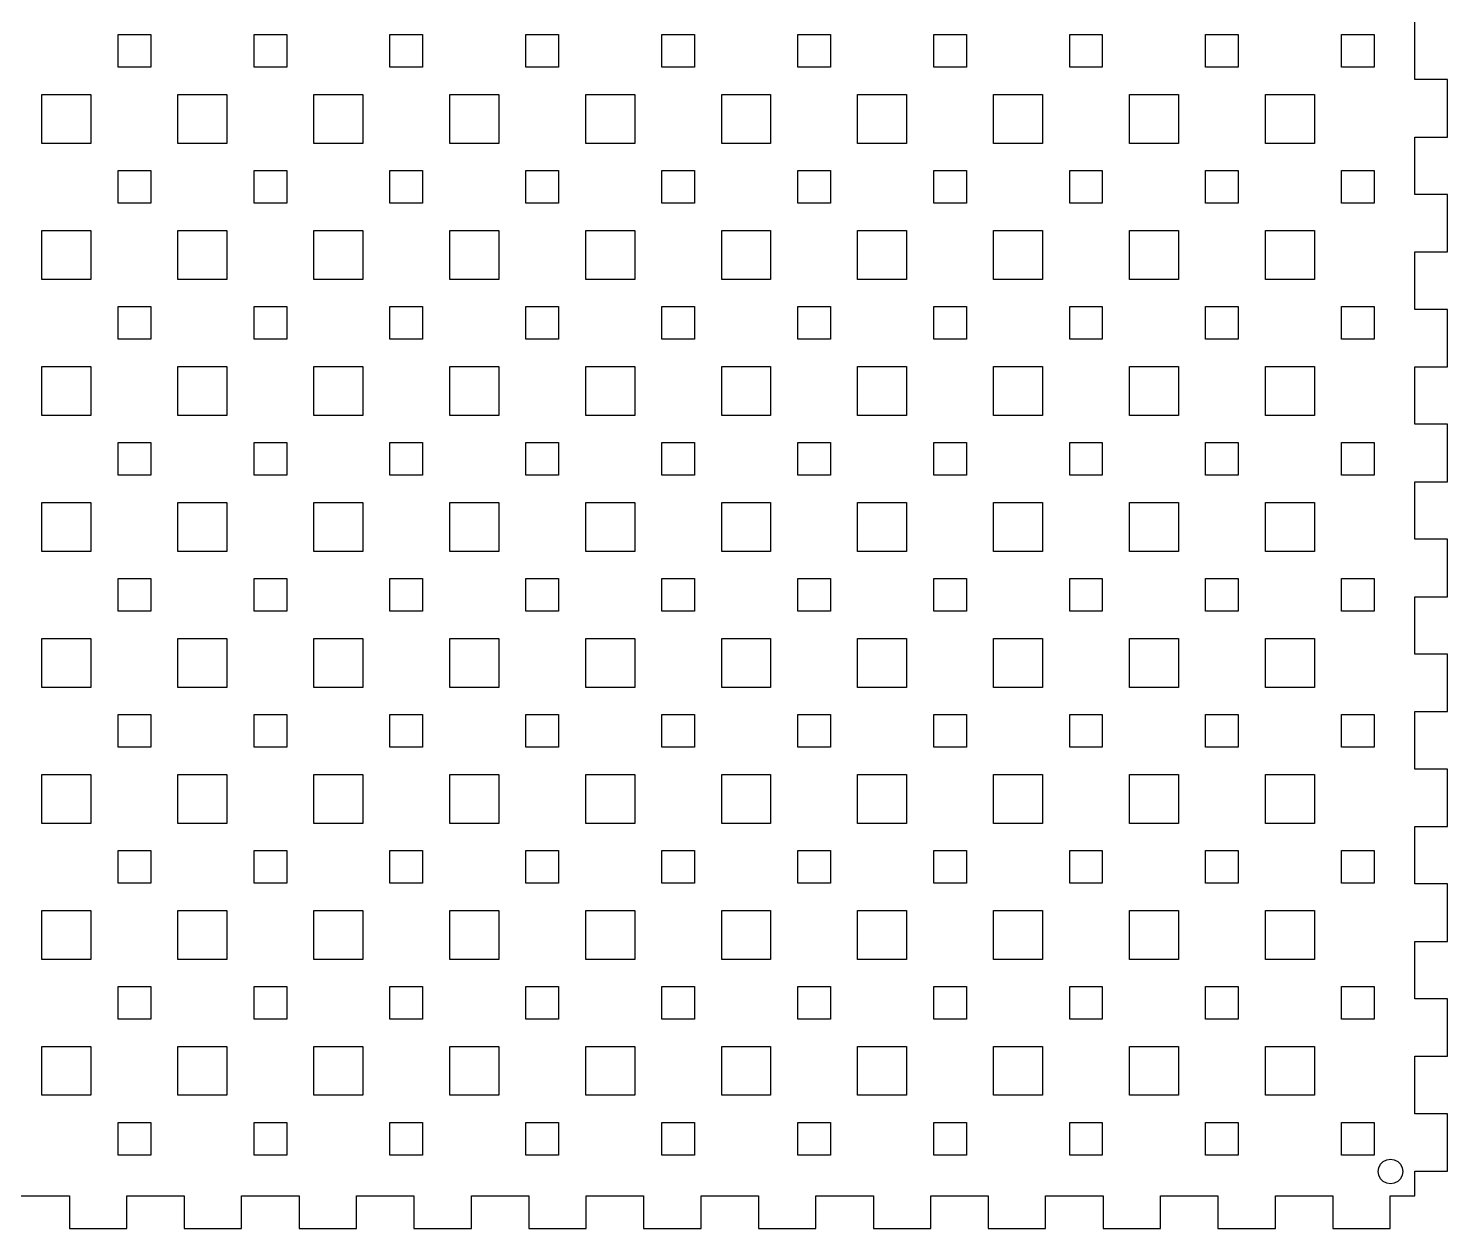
# Model space of a CAD drawing. Header units: metres. Extents: x -290 to 289, y -442 to 574.
# Drawn here: x 114.7 to 288.7, y 0 to 147.1 of the extents above; entities that cross this region are included whole.
import ezdxf

# ---------------------------------------------------------------- set-up
doc = ezdxf.new("R2010")
doc.units = ezdxf.units.M

msp = doc.modelspace()

# ---------------------------------------------------------------- linework, layer by layer
for p, q in [((125.667, 142.333), (125.667, 146.333)), ((125.667, 146.333), (129.667, 146.333)), ((129.667, 146.333), (129.667, 142.333)), ((142.333, 142.333), (142.333, 146.333)), ((142.333, 146.333), (146.333, 146.333)), ((146.333, 146.333), (146.333, 142.333)), ((159, 142.333), (159, 146.333)), ((159, 146.333), (163, 146.333)), ((163, 146.333), (163, 142.333)), ((175.667, 142.333), (175.667, 146.333)), ((175.667, 146.333), (179.667, 146.333)), ((179.667, 146.333), (179.667, 142.333)), ((192.333, 142.333), (192.333, 146.333)), ((192.333, 146.333), (196.333, 146.333)), ((196.333, 146.333), (196.333, 142.333)), ((209, 142.333), (209, 146.333)), ((209, 146.333), (213, 146.333)), ((213, 146.333), (213, 142.333)), ((225.667, 142.333), (225.667, 146.333)), ((225.667, 146.333), (229.667, 146.333)), ((229.667, 146.333), (229.667, 142.333)), ((242.333, 142.333), (242.333, 146.333)), ((242.333, 146.333), (246.333, 146.333)), ((246.333, 146.333), (246.333, 142.333)), ((259, 142.333), (259, 146.333)), ((259, 146.333), (263, 146.333)), ((263, 146.333), (263, 142.333)), ((275.667, 142.333), (275.667, 146.333)), ((275.667, 146.333), (279.667, 146.333)), ((279.667, 146.333), (279.667, 142.333)), ((284.667, 140.813), (284.667, 147.854)), ((129.667, 142.333), (125.667, 142.333)), ((146.333, 142.333), (142.333, 142.333)), ((163, 142.333), (159, 142.333)), ((179.667, 142.333), (175.667, 142.333)), ((196.333, 142.333), (192.333, 142.333)), ((213, 142.333), (209, 142.333)), ((229.667, 142.333), (225.667, 142.333)), ((246.333, 142.333), (242.333, 142.333)), ((263, 142.333), (259, 142.333)), ((279.667, 142.333), (275.667, 142.333)), ((288.667, 140.813), (284.667, 140.813)), ((288.667, 133.772), (288.667, 140.813)), ((116.333, 133), (116.333, 139)), ((116.333, 139), (122.333, 139)), ((122.333, 139), (122.333, 133)), ((133, 133), (133, 139)), ((133, 139), (139, 139)), ((139, 139), (139, 133)), ((149.667, 133), (149.667, 139)), ((149.667, 139), (155.667, 139)), ((155.667, 139), (155.667, 133)), ((166.333, 133), (166.333, 139)), ((166.333, 139), (172.333, 139)), ((172.333, 139), (172.333, 133)), ((183, 133), (183, 139)), ((183, 139), (189, 139)), ((189, 139), (189, 133)), ((199.667, 133), (199.667, 139)), ((199.667, 139), (205.667, 139)), ((205.667, 139), (205.667, 133)), ((216.333, 133), (216.333, 139)), ((216.333, 139), (222.333, 139)), ((222.333, 139), (222.333, 133)), ((233, 133), (233, 139)), ((233, 139), (239, 139)), ((239, 139), (239, 133)), ((249.667, 133), (249.667, 139)), ((249.667, 139), (255.667, 139)), ((255.667, 139), (255.667, 133)), ((266.333, 133), (266.333, 139)), ((266.333, 139), (272.333, 139)), ((272.333, 139), (272.333, 133)), ((122.333, 133), (116.333, 133)), ((139, 133), (133, 133)), ((155.667, 133), (149.667, 133)), ((172.333, 133), (166.333, 133)), ((189, 133), (183, 133)), ((205.667, 133), (199.667, 133)), ((222.333, 133), (216.333, 133)), ((239, 133), (233, 133)), ((255.667, 133), (249.667, 133)), ((272.333, 133), (266.333, 133)), ((284.667, 126.732), (284.667, 133.772)), ((284.667, 133.772), (288.667, 133.772)), ((125.667, 125.667), (125.667, 129.667)), ((125.667, 129.667), (129.667, 129.667)), ((129.667, 129.667), (129.667, 125.667)), ((142.333, 125.667), (142.333, 129.667)), ((142.333, 129.667), (146.333, 129.667)), ((146.333, 129.667), (146.333, 125.667)), ((159, 125.667), (159, 129.667)), ((159, 129.667), (163, 129.667)), ((163, 129.667), (163, 125.667)), ((175.667, 125.667), (175.667, 129.667)), ((175.667, 129.667), (179.667, 129.667)), ((179.667, 129.667), (179.667, 125.667)), ((192.333, 125.667), (192.333, 129.667)), ((192.333, 129.667), (196.333, 129.667)), ((196.333, 129.667), (196.333, 125.667)), ((209, 125.667), (209, 129.667)), ((209, 129.667), (213, 129.667)), ((213, 129.667), (213, 125.667)), ((225.667, 125.667), (225.667, 129.667)), ((225.667, 129.667), (229.667, 129.667)), ((229.667, 129.667), (229.667, 125.667)), ((242.333, 125.667), (242.333, 129.667)), ((242.333, 129.667), (246.333, 129.667)), ((246.333, 129.667), (246.333, 125.667)), ((259, 125.667), (259, 129.667)), ((259, 129.667), (263, 129.667)), ((263, 129.667), (263, 125.667)), ((275.667, 125.667), (275.667, 129.667)), ((275.667, 129.667), (279.667, 129.667)), ((279.667, 129.667), (279.667, 125.667)), ((129.667, 125.667), (125.667, 125.667)), ((146.333, 125.667), (142.333, 125.667)), ((163, 125.667), (159, 125.667)), ((179.667, 125.667), (175.667, 125.667)), ((196.333, 125.667), (192.333, 125.667)), ((213, 125.667), (209, 125.667)), ((229.667, 125.667), (225.667, 125.667)), ((246.333, 125.667), (242.333, 125.667)), ((263, 125.667), (259, 125.667)), ((279.667, 125.667), (275.667, 125.667)), ((288.667, 126.732), (284.667, 126.732)), ((288.667, 119.691), (288.667, 126.732)), ((116.333, 116.333), (116.333, 122.333)), ((116.333, 122.333), (122.333, 122.333)), ((122.333, 122.333), (122.333, 116.333)), ((133, 116.333), (133, 122.333)), ((133, 122.333), (139, 122.333)), ((139, 122.333), (139, 116.333)), ((149.667, 116.333), (149.667, 122.333)), ((149.667, 122.333), (155.667, 122.333)), ((155.667, 122.333), (155.667, 116.333)), ((166.333, 116.333), (166.333, 122.333)), ((166.333, 122.333), (172.333, 122.333)), ((172.333, 122.333), (172.333, 116.333)), ((183, 116.333), (183, 122.333)), ((183, 122.333), (189, 122.333)), ((189, 122.333), (189, 116.333)), ((199.667, 116.333), (199.667, 122.333)), ((199.667, 122.333), (205.667, 122.333)), ((205.667, 122.333), (205.667, 116.333)), ((216.333, 116.333), (216.333, 122.333)), ((216.333, 122.333), (222.333, 122.333)), ((222.333, 122.333), (222.333, 116.333)), ((233, 116.333), (233, 122.333)), ((233, 122.333), (239, 122.333)), ((239, 122.333), (239, 116.333)), ((249.667, 116.333), (249.667, 122.333)), ((249.667, 122.333), (255.667, 122.333)), ((255.667, 122.333), (255.667, 116.333)), ((266.333, 116.333), (266.333, 122.333)), ((266.333, 122.333), (272.333, 122.333)), ((272.333, 122.333), (272.333, 116.333)), ((284.667, 112.65), (284.667, 119.691)), ((284.667, 119.691), (288.667, 119.691)), ((122.333, 116.333), (116.333, 116.333)), ((139, 116.333), (133, 116.333)), ((155.667, 116.333), (149.667, 116.333)), ((172.333, 116.333), (166.333, 116.333)), ((189, 116.333), (183, 116.333)), ((205.667, 116.333), (199.667, 116.333)), ((222.333, 116.333), (216.333, 116.333)), ((239, 116.333), (233, 116.333)), ((255.667, 116.333), (249.667, 116.333)), ((272.333, 116.333), (266.333, 116.333)), ((125.667, 109), (125.667, 113)), ((125.667, 113), (129.667, 113)), ((129.667, 113), (129.667, 109)), ((142.333, 109), (142.333, 113)), ((142.333, 113), (146.333, 113)), ((146.333, 113), (146.333, 109)), ((159, 109), (159, 113)), ((159, 113), (163, 113)), ((163, 113), (163, 109)), ((175.667, 109), (175.667, 113)), ((175.667, 113), (179.667, 113)), ((179.667, 113), (179.667, 109)), ((192.333, 109), (192.333, 113)), ((192.333, 113), (196.333, 113)), ((196.333, 113), (196.333, 109)), ((209, 109), (209, 113)), ((209, 113), (213, 113)), ((213, 113), (213, 109)), ((225.667, 109), (225.667, 113)), ((225.667, 113), (229.667, 113)), ((229.667, 113), (229.667, 109)), ((242.333, 109), (242.333, 113)), ((242.333, 113), (246.333, 113)), ((246.333, 113), (246.333, 109)), ((259, 109), (259, 113)), ((259, 113), (263, 113)), ((263, 113), (263, 109)), ((275.667, 109), (275.667, 113)), ((275.667, 113), (279.667, 113)), ((279.667, 113), (279.667, 109)), ((288.667, 112.65), (284.667, 112.65)), ((288.667, 105.61), (288.667, 112.65)), ((129.667, 109), (125.667, 109)), ((146.333, 109), (142.333, 109)), ((163, 109), (159, 109)), ((179.667, 109), (175.667, 109)), ((196.333, 109), (192.333, 109)), ((213, 109), (209, 109)), ((229.667, 109), (225.667, 109)), ((246.333, 109), (242.333, 109)), ((263, 109), (259, 109)), ((279.667, 109), (275.667, 109)), ((116.333, 99.6667), (116.333, 105.667)), ((116.333, 105.667), (122.333, 105.667)), ((122.333, 105.667), (122.333, 99.6667)), ((133, 99.6667), (133, 105.667)), ((133, 105.667), (139, 105.667)), ((139, 105.667), (139, 99.6667)), ((149.667, 99.6667), (149.667, 105.667)), ((149.667, 105.667), (155.667, 105.667)), ((155.667, 105.667), (155.667, 99.6667)), ((166.333, 99.6667), (166.333, 105.667)), ((166.333, 105.667), (172.333, 105.667)), ((172.333, 105.667), (172.333, 99.6667)), ((183, 99.6667), (183, 105.667)), ((183, 105.667), (189, 105.667)), ((189, 105.667), (189, 99.6667)), ((199.667, 99.6667), (199.667, 105.667)), ((199.667, 105.667), (205.667, 105.667)), ((205.667, 105.667), (205.667, 99.6667)), ((216.333, 99.6667), (216.333, 105.667)), ((216.333, 105.667), (222.333, 105.667)), ((222.333, 105.667), (222.333, 99.6667)), ((233, 99.6667), (233, 105.667)), ((233, 105.667), (239, 105.667)), ((239, 105.667), (239, 99.6667)), ((249.667, 99.6667), (249.667, 105.667)), ((249.667, 105.667), (255.667, 105.667)), ((255.667, 105.667), (255.667, 99.6667)), ((266.333, 99.6667), (266.333, 105.667)), ((266.333, 105.667), (272.333, 105.667)), ((272.333, 105.667), (272.333, 99.6667)), ((284.667, 98.5691), (284.667, 105.61)), ((284.667, 105.61), (288.667, 105.61)), ((122.333, 99.6667), (116.333, 99.6667)), ((139, 99.6667), (133, 99.6667)), ((155.667, 99.6667), (149.667, 99.6667)), ((172.333, 99.6667), (166.333, 99.6667)), ((189, 99.6667), (183, 99.6667)), ((205.667, 99.6667), (199.667, 99.6667)), ((222.333, 99.6667), (216.333, 99.6667)), ((239, 99.6667), (233, 99.6667)), ((255.667, 99.6667), (249.667, 99.6667)), ((272.333, 99.6667), (266.333, 99.6667)), ((288.667, 98.5691), (284.667, 98.5691)), ((288.667, 91.5284), (288.667, 98.5691)), ((125.667, 92.3333), (125.667, 96.3333)), ((125.667, 96.3333), (129.667, 96.3333)), ((129.667, 96.3333), (129.667, 92.3333)), ((142.333, 92.3333), (142.333, 96.3333)), ((142.333, 96.3333), (146.333, 96.3333)), ((146.333, 96.3333), (146.333, 92.3333)), ((159, 92.3333), (159, 96.3333)), ((159, 96.3333), (163, 96.3333)), ((163, 96.3333), (163, 92.3333)), ((175.667, 92.3333), (175.667, 96.3333)), ((175.667, 96.3333), (179.667, 96.3333)), ((179.667, 96.3333), (179.667, 92.3333)), ((192.333, 92.3333), (192.333, 96.3333)), ((192.333, 96.3333), (196.333, 96.3333)), ((196.333, 96.3333), (196.333, 92.3333)), ((209, 92.3333), (209, 96.3333)), ((209, 96.3333), (213, 96.3333)), ((213, 96.3333), (213, 92.3333)), ((225.667, 92.3333), (225.667, 96.3333)), ((225.667, 96.3333), (229.667, 96.3333)), ((229.667, 96.3333), (229.667, 92.3333)), ((242.333, 92.3333), (242.333, 96.3333)), ((242.333, 96.3333), (246.333, 96.3333)), ((246.333, 96.3333), (246.333, 92.3333)), ((259, 92.3333), (259, 96.3333)), ((259, 96.3333), (263, 96.3333)), ((263, 96.3333), (263, 92.3333)), ((275.667, 92.3333), (275.667, 96.3333)), ((275.667, 96.3333), (279.667, 96.3333)), ((279.667, 96.3333), (279.667, 92.3333)), ((129.667, 92.3333), (125.667, 92.3333)), ((146.333, 92.3333), (142.333, 92.3333)), ((163, 92.3333), (159, 92.3333)), ((179.667, 92.3333), (175.667, 92.3333)), ((196.333, 92.3333), (192.333, 92.3333)), ((213, 92.3333), (209, 92.3333)), ((229.667, 92.3333), (225.667, 92.3333)), ((246.333, 92.3333), (242.333, 92.3333)), ((263, 92.3333), (259, 92.3333)), ((279.667, 92.3333), (275.667, 92.3333)), ((284.667, 84.4878), (284.667, 91.5284)), ((284.667, 91.5284), (288.667, 91.5284)), ((116.333, 83), (116.333, 89)), ((116.333, 89), (122.333, 89)), ((122.333, 89), (122.333, 83)), ((133, 83), (133, 89)), ((133, 89), (139, 89)), ((139, 89), (139, 83)), ((149.667, 83), (149.667, 89)), ((149.667, 89), (155.667, 89)), ((155.667, 89), (155.667, 83)), ((166.333, 83), (166.333, 89)), ((166.333, 89), (172.333, 89)), ((172.333, 89), (172.333, 83)), ((183, 83), (183, 89)), ((183, 89), (189, 89)), ((189, 89), (189, 83)), ((199.667, 83), (199.667, 89)), ((199.667, 89), (205.667, 89)), ((205.667, 89), (205.667, 83)), ((216.333, 83), (216.333, 89)), ((216.333, 89), (222.333, 89)), ((222.333, 89), (222.333, 83)), ((233, 83), (233, 89)), ((233, 89), (239, 89)), ((239, 89), (239, 83)), ((249.667, 83), (249.667, 89)), ((249.667, 89), (255.667, 89)), ((255.667, 89), (255.667, 83)), ((266.333, 83), (266.333, 89)), ((266.333, 89), (272.333, 89)), ((272.333, 89), (272.333, 83)), ((288.667, 84.4878), (284.667, 84.4878)), ((288.667, 77.4471), (288.667, 84.4878)), ((122.333, 83), (116.333, 83)), ((139, 83), (133, 83)), ((155.667, 83), (149.667, 83)), ((172.333, 83), (166.333, 83)), ((189, 83), (183, 83)), ((205.667, 83), (199.667, 83)), ((222.333, 83), (216.333, 83)), ((239, 83), (233, 83)), ((255.667, 83), (249.667, 83)), ((272.333, 83), (266.333, 83)), ((125.667, 75.6667), (125.667, 79.6667)), ((125.667, 79.6667), (129.667, 79.6667)), ((129.667, 79.6667), (129.667, 75.6667)), ((142.333, 75.6667), (142.333, 79.6667)), ((142.333, 79.6667), (146.333, 79.6667)), ((146.333, 79.6667), (146.333, 75.6667)), ((159, 75.6667), (159, 79.6667)), ((159, 79.6667), (163, 79.6667)), ((163, 79.6667), (163, 75.6667)), ((175.667, 75.6667), (175.667, 79.6667)), ((175.667, 79.6667), (179.667, 79.6667)), ((179.667, 79.6667), (179.667, 75.6667)), ((192.333, 75.6667), (192.333, 79.6667)), ((192.333, 79.6667), (196.333, 79.6667)), ((196.333, 79.6667), (196.333, 75.6667)), ((209, 75.6667), (209, 79.6667)), ((209, 79.6667), (213, 79.6667)), ((213, 79.6667), (213, 75.6667)), ((225.667, 75.6667), (225.667, 79.6667)), ((225.667, 79.6667), (229.667, 79.6667)), ((229.667, 79.6667), (229.667, 75.6667)), ((242.333, 75.6667), (242.333, 79.6667)), ((242.333, 79.6667), (246.333, 79.6667)), ((246.333, 79.6667), (246.333, 75.6667)), ((259, 75.6667), (259, 79.6667)), ((259, 79.6667), (263, 79.6667)), ((263, 79.6667), (263, 75.6667)), ((275.667, 75.6667), (275.667, 79.6667)), ((275.667, 79.6667), (279.667, 79.6667)), ((279.667, 79.6667), (279.667, 75.6667)), ((284.667, 70.4065), (284.667, 77.4471)), ((284.667, 77.4471), (288.667, 77.4471)), ((129.667, 75.6667), (125.667, 75.6667)), ((146.333, 75.6667), (142.333, 75.6667)), ((163, 75.6667), (159, 75.6667)), ((179.667, 75.6667), (175.667, 75.6667)), ((196.333, 75.6667), (192.333, 75.6667)), ((213, 75.6667), (209, 75.6667)), ((229.667, 75.6667), (225.667, 75.6667)), ((246.333, 75.6667), (242.333, 75.6667)), ((263, 75.6667), (259, 75.6667)), ((279.667, 75.6667), (275.667, 75.6667)), ((116.333, 66.3333), (116.333, 72.3333)), ((116.333, 72.3333), (122.333, 72.3333)), ((122.333, 72.3333), (122.333, 66.3333)), ((133, 66.3333), (133, 72.3333)), ((133, 72.3333), (139, 72.3333)), ((139, 72.3333), (139, 66.3333)), ((149.667, 66.3333), (149.667, 72.3333)), ((149.667, 72.3333), (155.667, 72.3333)), ((155.667, 72.3333), (155.667, 66.3333)), ((166.333, 66.3333), (166.333, 72.3333)), ((166.333, 72.3333), (172.333, 72.3333)), ((172.333, 72.3333), (172.333, 66.3333)), ((183, 66.3333), (183, 72.3333)), ((183, 72.3333), (189, 72.3333)), ((189, 72.3333), (189, 66.3333)), ((199.667, 66.3333), (199.667, 72.3333)), ((199.667, 72.3333), (205.667, 72.3333)), ((205.667, 72.3333), (205.667, 66.3333)), ((216.333, 66.3333), (216.333, 72.3333)), ((216.333, 72.3333), (222.333, 72.3333)), ((222.333, 72.3333), (222.333, 66.3333)), ((233, 66.3333), (233, 72.3333)), ((233, 72.3333), (239, 72.3333)), ((239, 72.3333), (239, 66.3333)), ((249.667, 66.3333), (249.667, 72.3333)), ((249.667, 72.3333), (255.667, 72.3333)), ((255.667, 72.3333), (255.667, 66.3333)), ((266.333, 66.3333), (266.333, 72.3333)), ((266.333, 72.3333), (272.333, 72.3333)), ((272.333, 72.3333), (272.333, 66.3333)), ((288.667, 70.4065), (284.667, 70.4065)), ((288.667, 63.3658), (288.667, 70.4065)), ((122.333, 66.3333), (116.333, 66.3333)), ((139, 66.3333), (133, 66.3333)), ((155.667, 66.3333), (149.667, 66.3333)), ((172.333, 66.3333), (166.333, 66.3333)), ((189, 66.3333), (183, 66.3333)), ((205.667, 66.3333), (199.667, 66.3333)), ((222.333, 66.3333), (216.333, 66.3333)), ((239, 66.3333), (233, 66.3333)), ((255.667, 66.3333), (249.667, 66.3333)), ((272.333, 66.3333), (266.333, 66.3333)), ((125.667, 59), (125.667, 63)), ((125.667, 63), (129.667, 63)), ((129.667, 63), (129.667, 59)), ((142.333, 59), (142.333, 63)), ((142.333, 63), (146.333, 63)), ((146.333, 63), (146.333, 59)), ((159, 59), (159, 63)), ((159, 63), (163, 63)), ((163, 63), (163, 59)), ((175.667, 59), (175.667, 63)), ((175.667, 63), (179.667, 63)), ((179.667, 63), (179.667, 59)), ((192.333, 59), (192.333, 63)), ((192.333, 63), (196.333, 63)), ((196.333, 63), (196.333, 59)), ((209, 59), (209, 63)), ((209, 63), (213, 63)), ((213, 63), (213, 59)), ((225.667, 59), (225.667, 63)), ((225.667, 63), (229.667, 63)), ((229.667, 63), (229.667, 59)), ((242.333, 59), (242.333, 63)), ((242.333, 63), (246.333, 63)), ((246.333, 63), (246.333, 59)), ((259, 59), (259, 63)), ((259, 63), (263, 63)), ((263, 63), (263, 59)), ((275.667, 59), (275.667, 63)), ((275.667, 63), (279.667, 63)), ((279.667, 63), (279.667, 59)), ((284.667, 56.3252), (284.667, 63.3658)), ((284.667, 63.3658), (288.667, 63.3658)), ((129.667, 59), (125.667, 59)), ((146.333, 59), (142.333, 59)), ((163, 59), (159, 59)), ((179.667, 59), (175.667, 59)), ((196.333, 59), (192.333, 59)), ((213, 59), (209, 59)), ((229.667, 59), (225.667, 59)), ((246.333, 59), (242.333, 59)), ((263, 59), (259, 59)), ((279.667, 59), (275.667, 59)), ((288.667, 56.3252), (284.667, 56.3252)), ((288.667, 49.2845), (288.667, 56.3252)), ((116.333, 49.6667), (116.333, 55.6667)), ((116.333, 55.6667), (122.333, 55.6667)), ((122.333, 55.6667), (122.333, 49.6667)), ((133, 49.6667), (133, 55.6667)), ((133, 55.6667), (139, 55.6667)), ((139, 55.6667), (139, 49.6667)), ((149.667, 49.6667), (149.667, 55.6667)), ((149.667, 55.6667), (155.667, 55.6667)), ((155.667, 55.6667), (155.667, 49.6667)), ((166.333, 49.6667), (166.333, 55.6667)), ((166.333, 55.6667), (172.333, 55.6667)), ((172.333, 55.6667), (172.333, 49.6667)), ((183, 49.6667), (183, 55.6667)), ((183, 55.6667), (189, 55.6667)), ((189, 55.6667), (189, 49.6667)), ((199.667, 49.6667), (199.667, 55.6667)), ((199.667, 55.6667), (205.667, 55.6667)), ((205.667, 55.6667), (205.667, 49.6667)), ((216.333, 49.6667), (216.333, 55.6667)), ((216.333, 55.6667), (222.333, 55.6667)), ((222.333, 55.6667), (222.333, 49.6667)), ((233, 49.6667), (233, 55.6667)), ((233, 55.6667), (239, 55.6667)), ((239, 55.6667), (239, 49.6667)), ((249.667, 49.6667), (249.667, 55.6667)), ((249.667, 55.6667), (255.667, 55.6667)), ((255.667, 55.6667), (255.667, 49.6667)), ((266.333, 49.6667), (266.333, 55.6667)), ((266.333, 55.6667), (272.333, 55.6667)), ((272.333, 55.6667), (272.333, 49.6667)), ((122.333, 49.6667), (116.333, 49.6667)), ((139, 49.6667), (133, 49.6667)), ((155.667, 49.6667), (149.667, 49.6667)), ((172.333, 49.6667), (166.333, 49.6667)), ((189, 49.6667), (183, 49.6667)), ((205.667, 49.6667), (199.667, 49.6667)), ((222.333, 49.6667), (216.333, 49.6667)), ((239, 49.6667), (233, 49.6667)), ((255.667, 49.6667), (249.667, 49.6667)), ((272.333, 49.6667), (266.333, 49.6667)), ((284.667, 42.2439), (284.667, 49.2845)), ((284.667, 49.2845), (288.667, 49.2845)), ((125.667, 42.3333), (125.667, 46.3333)), ((125.667, 46.3333), (129.667, 46.3333)), ((129.667, 46.3333), (129.667, 42.3333)), ((142.333, 42.3333), (142.333, 46.3333)), ((142.333, 46.3333), (146.333, 46.3333)), ((146.333, 46.3333), (146.333, 42.3333)), ((159, 42.3333), (159, 46.3333)), ((159, 46.3333), (163, 46.3333)), ((163, 46.3333), (163, 42.3333)), ((175.667, 42.3333), (175.667, 46.3333)), ((175.667, 46.3333), (179.667, 46.3333)), ((179.667, 46.3333), (179.667, 42.3333)), ((192.333, 42.3333), (192.333, 46.3333)), ((192.333, 46.3333), (196.333, 46.3333)), ((196.333, 46.3333), (196.333, 42.3333)), ((209, 42.3333), (209, 46.3333)), ((209, 46.3333), (213, 46.3333)), ((213, 46.3333), (213, 42.3333)), ((225.667, 42.3333), (225.667, 46.3333)), ((225.667, 46.3333), (229.667, 46.3333)), ((229.667, 46.3333), (229.667, 42.3333)), ((242.333, 42.3333), (242.333, 46.3333)), ((242.333, 46.3333), (246.333, 46.3333)), ((246.333, 46.3333), (246.333, 42.3333)), ((259, 42.3333), (259, 46.3333)), ((259, 46.3333), (263, 46.3333)), ((263, 46.3333), (263, 42.3333)), ((275.667, 42.3333), (275.667, 46.3333)), ((275.667, 46.3333), (279.667, 46.3333)), ((279.667, 46.3333), (279.667, 42.3333)), ((129.667, 42.3333), (125.667, 42.3333)), ((146.333, 42.3333), (142.333, 42.3333)), ((163, 42.3333), (159, 42.3333)), ((179.667, 42.3333), (175.667, 42.3333)), ((196.333, 42.3333), (192.333, 42.3333)), ((213, 42.3333), (209, 42.3333)), ((229.667, 42.3333), (225.667, 42.3333)), ((246.333, 42.3333), (242.333, 42.3333)), ((263, 42.3333), (259, 42.3333)), ((279.667, 42.3333), (275.667, 42.3333)), ((288.667, 42.2439), (284.667, 42.2439)), ((288.667, 35.2032), (288.667, 42.2439)), ((116.333, 33), (116.333, 39)), ((116.333, 39), (122.333, 39)), ((122.333, 39), (122.333, 33)), ((133, 33), (133, 39)), ((133, 39), (139, 39)), ((139, 39), (139, 33)), ((149.667, 33), (149.667, 39)), ((149.667, 39), (155.667, 39)), ((155.667, 39), (155.667, 33)), ((166.333, 33), (166.333, 39)), ((166.333, 39), (172.333, 39)), ((172.333, 39), (172.333, 33)), ((183, 33), (183, 39)), ((183, 39), (189, 39)), ((189, 39), (189, 33)), ((199.667, 33), (199.667, 39)), ((199.667, 39), (205.667, 39)), ((205.667, 39), (205.667, 33)), ((216.333, 33), (216.333, 39)), ((216.333, 39), (222.333, 39)), ((222.333, 39), (222.333, 33)), ((233, 33), (233, 39)), ((233, 39), (239, 39)), ((239, 39), (239, 33)), ((249.667, 33), (249.667, 39)), ((249.667, 39), (255.667, 39)), ((255.667, 39), (255.667, 33)), ((266.333, 33), (266.333, 39)), ((266.333, 39), (272.333, 39)), ((272.333, 39), (272.333, 33)), ((284.667, 28.1626), (284.667, 35.2032)), ((284.667, 35.2032), (288.667, 35.2032)), ((122.333, 33), (116.333, 33)), ((139, 33), (133, 33)), ((155.667, 33), (149.667, 33)), ((172.333, 33), (166.333, 33)), ((189, 33), (183, 33)), ((205.667, 33), (199.667, 33)), ((222.333, 33), (216.333, 33)), ((239, 33), (233, 33)), ((255.667, 33), (249.667, 33)), ((272.333, 33), (266.333, 33)), ((125.667, 25.6667), (125.667, 29.6667)), ((125.667, 29.6667), (129.667, 29.6667)), ((129.667, 29.6667), (129.667, 25.6667)), ((142.333, 25.6667), (142.333, 29.6667)), ((142.333, 29.6667), (146.333, 29.6667)), ((146.333, 29.6667), (146.333, 25.6667)), ((159, 25.6667), (159, 29.6667)), ((159, 29.6667), (163, 29.6667)), ((163, 29.6667), (163, 25.6667)), ((175.667, 25.6667), (175.667, 29.6667)), ((175.667, 29.6667), (179.667, 29.6667)), ((179.667, 29.6667), (179.667, 25.6667)), ((192.333, 25.6667), (192.333, 29.6667)), ((192.333, 29.6667), (196.333, 29.6667)), ((196.333, 29.6667), (196.333, 25.6667)), ((209, 25.6667), (209, 29.6667)), ((209, 29.6667), (213, 29.6667)), ((213, 29.6667), (213, 25.6667)), ((225.667, 25.6667), (225.667, 29.6667)), ((225.667, 29.6667), (229.667, 29.6667)), ((229.667, 29.6667), (229.667, 25.6667)), ((242.333, 25.6667), (242.333, 29.6667)), ((242.333, 29.6667), (246.333, 29.6667)), ((246.333, 29.6667), (246.333, 25.6667)), ((259, 25.6667), (259, 29.6667)), ((259, 29.6667), (263, 29.6667)), ((263, 29.6667), (263, 25.6667)), ((275.667, 25.6667), (275.667, 29.6667)), ((275.667, 29.6667), (279.667, 29.6667)), ((279.667, 29.6667), (279.667, 25.6667)), ((288.667, 28.1626), (284.667, 28.1626)), ((288.667, 21.1219), (288.667, 28.1626)), ((129.667, 25.6667), (125.667, 25.6667)), ((146.333, 25.6667), (142.333, 25.6667)), ((163, 25.6667), (159, 25.6667)), ((179.667, 25.6667), (175.667, 25.6667)), ((196.333, 25.6667), (192.333, 25.6667)), ((213, 25.6667), (209, 25.6667)), ((229.667, 25.6667), (225.667, 25.6667)), ((246.333, 25.6667), (242.333, 25.6667)), ((263, 25.6667), (259, 25.6667)), ((279.667, 25.6667), (275.667, 25.6667)), ((116.333, 16.3333), (116.333, 22.3333)), ((116.333, 22.3333), (122.333, 22.3333)), ((122.333, 22.3333), (122.333, 16.3333)), ((133, 16.3333), (133, 22.3333)), ((133, 22.3333), (139, 22.3333)), ((139, 22.3333), (139, 16.3333)), ((149.667, 16.3333), (149.667, 22.3333)), ((149.667, 22.3333), (155.667, 22.3333)), ((155.667, 22.3333), (155.667, 16.3333)), ((166.333, 16.3333), (166.333, 22.3333)), ((166.333, 22.3333), (172.333, 22.3333)), ((172.333, 22.3333), (172.333, 16.3333)), ((183, 16.3333), (183, 22.3333)), ((183, 22.3333), (189, 22.3333)), ((189, 22.3333), (189, 16.3333)), ((199.667, 16.3333), (199.667, 22.3333)), ((199.667, 22.3333), (205.667, 22.3333)), ((205.667, 22.3333), (205.667, 16.3333)), ((216.333, 16.3333), (216.333, 22.3333)), ((216.333, 22.3333), (222.333, 22.3333)), ((222.333, 22.3333), (222.333, 16.3333)), ((233, 16.3333), (233, 22.3333)), ((233, 22.3333), (239, 22.3333)), ((239, 22.3333), (239, 16.3333)), ((249.667, 16.3333), (249.667, 22.3333)), ((249.667, 22.3333), (255.667, 22.3333)), ((255.667, 22.3333), (255.667, 16.3333)), ((266.333, 16.3333), (266.333, 22.3333)), ((266.333, 22.3333), (272.333, 22.3333)), ((272.333, 22.3333), (272.333, 16.3333)), ((284.667, 14.0813), (284.667, 21.1219)), ((284.667, 21.1219), (288.667, 21.1219)), ((122.333, 16.3333), (116.333, 16.3333)), ((139, 16.3333), (133, 16.3333)), ((155.667, 16.3333), (149.667, 16.3333)), ((172.333, 16.3333), (166.333, 16.3333)), ((189, 16.3333), (183, 16.3333)), ((205.667, 16.3333), (199.667, 16.3333)), ((222.333, 16.3333), (216.333, 16.3333)), ((239, 16.3333), (233, 16.3333)), ((255.667, 16.3333), (249.667, 16.3333)), ((272.333, 16.3333), (266.333, 16.3333)), ((288.667, 14.0813), (284.667, 14.0813)), ((288.667, 7.0407), (288.667, 14.0813)), ((125.667, 9), (125.667, 13)), ((125.667, 13), (129.667, 13)), ((129.667, 13), (129.667, 9)), ((142.333, 9), (142.333, 13)), ((142.333, 13), (146.333, 13)), ((146.333, 13), (146.333, 9)), ((159, 9), (159, 13)), ((159, 13), (163, 13)), ((163, 13), (163, 9)), ((175.667, 9), (175.667, 13)), ((175.667, 13), (179.667, 13)), ((179.667, 13), (179.667, 9)), ((192.333, 9), (192.333, 13)), ((192.333, 13), (196.333, 13)), ((196.333, 13), (196.333, 9)), ((209, 9), (209, 13)), ((209, 13), (213, 13)), ((213, 13), (213, 9)), ((225.667, 9), (225.667, 13)), ((225.667, 13), (229.667, 13)), ((229.667, 13), (229.667, 9)), ((242.333, 9), (242.333, 13)), ((242.333, 13), (246.333, 13)), ((246.333, 13), (246.333, 9)), ((259, 9), (259, 13)), ((259, 13), (263, 13)), ((263, 13), (263, 9)), ((275.667, 9), (275.667, 13)), ((275.667, 13), (279.667, 13)), ((279.667, 13), (279.667, 9)), ((129.667, 9), (125.667, 9)), ((146.333, 9), (142.333, 9)), ((163, 9), (159, 9)), ((179.667, 9), (175.667, 9)), ((196.333, 9), (192.333, 9)), ((213, 9), (209, 9)), ((229.667, 9), (225.667, 9)), ((246.333, 9), (242.333, 9)), ((263, 9), (259, 9)), ((279.667, 9), (275.667, 9)), ((280.167, 7), (280.24, 7.4635)), ((280.24, 6.5365), (280.167, 7)), ((280.24, 7.4635), (280.453, 7.8817)), ((280.453, 7.8817), (280.785, 8.2135)), ((280.785, 8.2135), (281.203, 8.4266)), ((281.203, 8.4266), (281.667, 8.5)), ((281.667, 8.5), (282.13, 8.4266)), ((282.13, 8.4266), (282.548, 8.2135)), ((282.548, 8.2135), (282.88, 7.8817)), ((282.88, 7.8817), (283.093, 7.4635)), ((283.093, 7.4635), (283.167, 7)), ((283.167, 7), (283.093, 6.5365)), ((284.667, 4), (284.667, 7.0407)), ((284.667, 7.0407), (288.667, 7.0407)), ((280.453, 6.1183), (280.24, 6.5365)), ((280.785, 5.7865), (280.453, 6.1183)), ((281.203, 5.5734), (280.785, 5.7865)), ((281.667, 5.5), (281.203, 5.5734)), ((282.13, 5.5734), (281.667, 5.5)), ((282.548, 5.7865), (282.13, 5.5734)), ((282.88, 6.1183), (282.548, 5.7865)), ((283.093, 6.5365), (282.88, 6.1183)), ((112.65, 4), (119.691, 4)), ((119.691, 4), (119.691, 0)), ((126.732, 0), (126.732, 4)), ((126.732, 4), (133.772, 4)), ((133.772, 4), (133.772, 0)), ((140.813, 0), (140.813, 4)), ((140.813, 4), (147.854, 4)), ((147.854, 4), (147.854, 0)), ((154.894, 0), (154.894, 4)), ((154.894, 4), (161.935, 4)), ((161.935, 4), (161.935, 0)), ((168.976, 0), (168.976, 4)), ((168.976, 4), (176.016, 4)), ((176.016, 4), (176.016, 0)), ((183.057, 0), (183.057, 4)), ((183.057, 4), (190.098, 4)), ((190.098, 4), (190.098, 0)), ((197.138, 0), (197.138, 4)), ((197.138, 4), (204.179, 4)), ((204.179, 4), (204.179, 0)), ((211.219, 0), (211.219, 4)), ((211.219, 4), (218.26, 4)), ((218.26, 4), (218.26, 0)), ((225.301, 0), (225.301, 4)), ((225.301, 4), (232.341, 4)), ((232.341, 4), (232.341, 0)), ((239.382, 0), (239.382, 4)), ((239.382, 4), (246.423, 4)), ((246.423, 4), (246.423, 0)), ((253.463, 0), (253.463, 4)), ((253.463, 4), (260.504, 4)), ((260.504, 4), (260.504, 0)), ((267.545, 0), (267.545, 4)), ((267.545, 4), (274.585, 4)), ((274.585, 4), (274.585, 0)), ((281.626, 0), (281.626, 4)), ((281.626, 4), (284.667, 4)), ((119.691, 0), (126.732, 0)), ((133.772, 0), (140.813, 0)), ((147.854, 0), (154.894, 0)), ((161.935, 0), (168.976, 0)), ((176.016, 0), (183.057, 0)), ((190.098, 0), (197.138, 0)), ((204.179, 0), (211.219, 0)), ((218.26, 0), (225.301, 0)), ((232.341, 0), (239.382, 0)), ((246.423, 0), (253.463, 0)), ((260.504, 0), (267.545, 0)), ((274.585, 0), (281.626, 0))]:
    msp.add_line(p, q)

doc.saveas('drawing.dxf')
